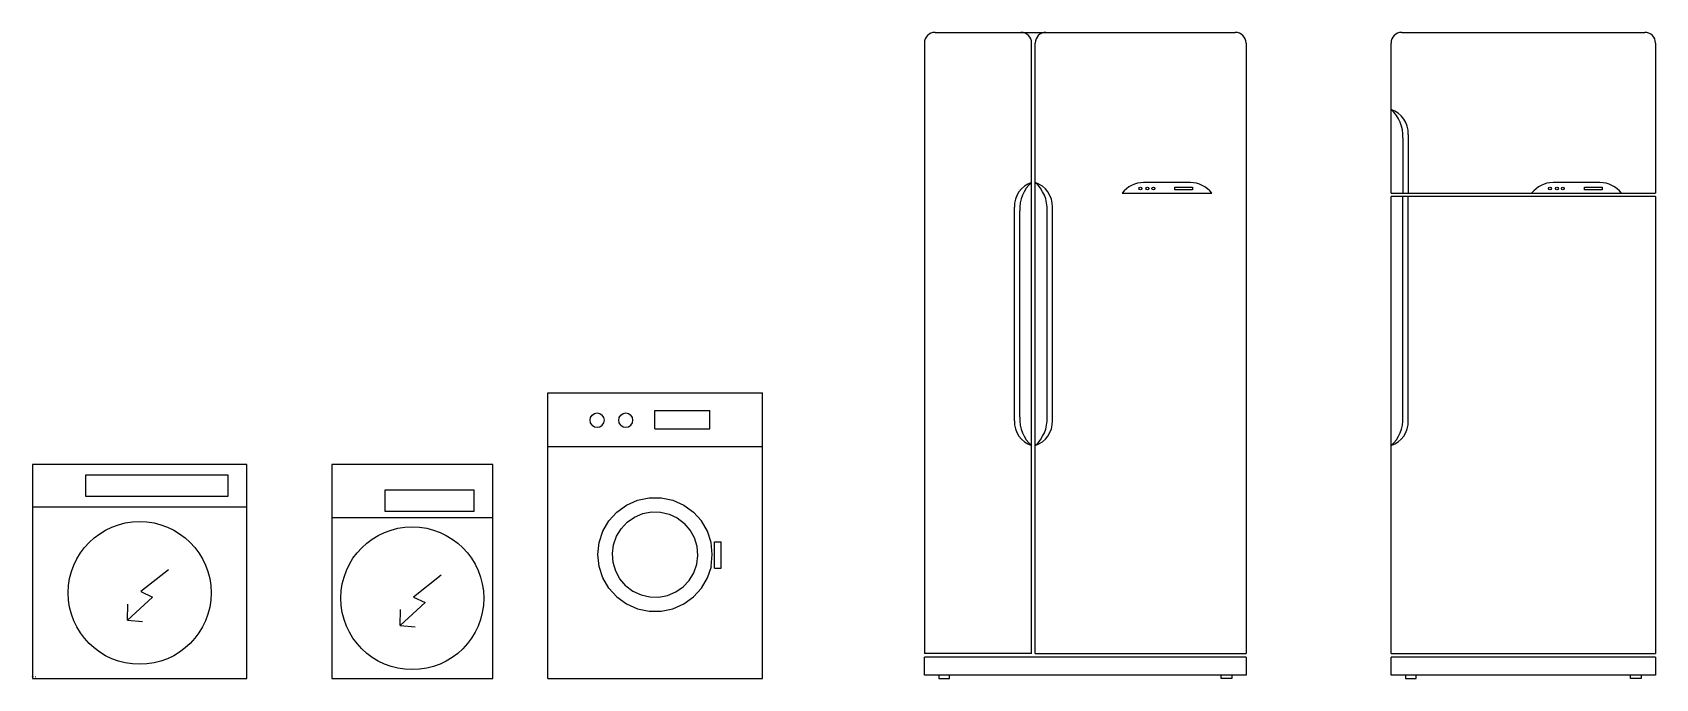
# Model space of a CAD drawing. Extents: x 0 to 454, y 0 to 181.
import ezdxf

# ---------------------------------------------------------------- set-up
doc = ezdxf.new("R2010")
doc.units = 0
doc.header["$MEASUREMENT"] = 0
doc.layers.add('1', color=7, linetype='CONTINUOUS')

msp = doc.modelspace()

# ---------------------------------------------------------------- linework, layer by layer
at = {"layer": '1', "color": 11, "linetype": 'CONTINUOUS'}
for p, q in [((249.59, 178), (249.59, 7)), ((252.59, 181), (336.59, 181)), ((279.59, 7), (279.59, 178)), ((280.59, 7), (280.59, 178)), ((339.59, 178), (339.59, 7)), ((380.18, 136), (380.18, 178)), ((383.18, 181), (451.18, 181)), ((454.18, 178), (454.18, 136)), ((383.51, 151.45), (383.51, 136)), ((324.04, 139), (310.92, 139)), ((438.63, 139), (425.51, 139)), ((304.9, 136), (330.06, 136)), ((380.18, 136), (454.18, 136)), ((454.18, 135), (380.18, 135)), ((380.18, 7), (380.18, 135)), ((383.51, 73.23), (383.51, 135)), ((454.18, 135), (454.18, 7)), ((276.27, 73.23), (276.27, 131.02)), ((283.92, 73.23), (283.92, 131.02)), ((279.59, 7), (249.59, 7)), ((339.59, 6), (249.59, 6)), ((249.59, 1), (249.59, 6)), ((280.59, 7), (339.59, 7)), ((339.59, 6), (339.59, 1)), ((380.18, 7), (454.18, 7)), ((454.18, 6), (380.18, 6)), ((380.18, 1), (380.18, 6)), ((454.18, 6), (454.18, 1)), ((339.59, 1), (249.59, 1)), ((253.59, 1), (253.59, 0)), ((253.59, 0), (256.59, 0)), ((256.59, 0), (256.59, 1)), ((332.59, 0), (332.59, 1)), ((335.59, 0), (332.59, 0)), ((335.59, 1), (335.59, 0)), ((454.18, 1), (380.18, 1)), ((384.18, 1), (384.18, 0)), ((384.18, 0), (387.18, 0)), ((387.18, 0), (387.18, 1)), ((447.18, 0), (447.18, 1)), ((450.18, 0), (447.18, 0)), ((450.18, 1), (450.18, 0))]:
    msp.add_line(p, q, dxfattribs=at)
at = {"layer": '1', "color": 14, "linetype": 'CONTINUOUS'}
for p, q in [((385, 152.44), (385, 136)), ((319.7, 136.87), (319.7, 137.69)), ((319.7, 137.69), (324.65, 137.69)), ((324.65, 136.87), (319.7, 136.87)), ((324.65, 137.69), (324.65, 136.87)), ((434.29, 136.87), (434.29, 137.69)), ((434.29, 137.69), (439.24, 137.69)), ((439.24, 136.87), (434.29, 136.87)), ((439.24, 137.69), (439.24, 136.87)), ((274.78, 72.24), (274.78, 132.01)), ((285.41, 72.24), (285.41, 132.01)), ((385, 72.24), (385, 135))]:
    msp.add_line(p, q, dxfattribs=at)
at = {"layer": '1', "color": 6, "linetype": 'CONTINUOUS'}
for p, q in [((144.24, 0), (144.24, 80)), ((144.24, 80), (204.24, 80)), ((204.24, 0), (204.24, 80)), ((156.04, 72.4), (156.19, 73.17)), ((156.19, 73.17), (156.62, 73.81)), ((156.62, 73.81), (157.27, 74.25)), ((157.27, 74.25), (158.04, 74.4)), ((158.04, 74.4), (158.8, 74.25)), ((158.8, 74.25), (159.45, 73.81)), ((159.89, 73.17), (159.45, 73.81)), ((160.04, 72.4), (159.89, 73.17)), ((164.04, 72.4), (164.19, 73.17)), ((164.19, 73.17), (164.62, 73.81)), ((164.62, 73.81), (165.27, 74.25)), ((165.27, 74.25), (166.04, 74.4)), ((166.04, 74.4), (166.8, 74.25)), ((166.8, 74.25), (167.45, 73.81)), ((167.89, 73.17), (167.45, 73.81)), ((168.04, 72.4), (167.89, 73.17)), ((174.14, 70), (174.14, 75.1)), ((174.14, 75.1), (189.54, 75.1)), ((189.54, 70), (189.54, 75.1)), ((156.19, 71.64), (156.04, 72.4)), ((156.62, 70.99), (156.19, 71.64)), ((156.62, 70.99), (157.27, 70.55)), ((157.27, 70.55), (158.04, 70.4)), ((158.04, 70.4), (158.8, 70.55)), ((158.8, 70.55), (159.45, 70.99)), ((159.45, 70.99), (159.89, 71.64)), ((159.89, 71.64), (160.04, 72.4)), ((164.19, 71.64), (164.04, 72.4)), ((164.62, 70.99), (164.19, 71.64)), ((164.62, 70.99), (165.27, 70.55)), ((165.27, 70.55), (166.04, 70.4)), ((166.04, 70.4), (166.8, 70.55)), ((166.8, 70.55), (167.45, 70.99)), ((167.45, 70.99), (167.89, 71.64)), ((167.89, 71.64), (168.04, 72.4)), ((174.14, 70), (189.54, 70)), ((144.24, 65), (204.24, 65)), ((60, 60), (0, 60)), ((0, 60), (0, 0)), ((60, 0), (60, 60)), ((128.78, 60), (83.78, 60)), ((83.78, 60), (83.78, 0)), ((128.78, 0), (128.78, 60)), ((54.8, 56.95), (14.8, 56.95)), ((14.8, 56.95), (14.8, 51.05)), ((54.8, 51.05), (54.8, 56.95)), ((14.8, 51.05), (54.8, 51.05)), ((123.58, 52.8), (98.58, 52.8)), ((98.58, 52.8), (98.58, 46.9)), ((123.58, 46.9), (123.58, 52.8)), ((166.24, 48.61), (169.3, 49.97)), ((169.3, 49.97), (172.57, 50.66)), ((172.57, 50.66), (175.92, 50.66)), ((175.92, 50.66), (179.19, 49.97)), ((179.19, 49.98), (182.24, 48.62)), ((60, 48), (0, 48)), ((98.58, 46.9), (123.58, 46.9)), ((161.3, 44.15), (163.54, 46.64)), ((163.54, 46.64), (166.24, 48.61)), ((168.47, 45.24), (170.78, 46.22)), ((170.78, 46.22), (173.24, 46.68)), ((173.24, 46.68), (175.74, 46.63)), ((175.74, 46.63), (178.18, 46.06)), ((178.18, 46.06), (180.45, 44.99)), ((182.24, 48.61), (184.95, 46.64)), ((187.19, 44.15), (184.95, 46.64)), ((128.78, 45), (83.78, 45)), ((158.59, 38.08), (159.63, 41.26)), ((159.63, 41.26), (161.3, 44.15)), ((163.41, 39.85), (164.7, 41.99)), ((164.7, 41.99), (166.42, 43.82)), ((166.42, 43.82), (168.47, 45.24)), ((180.45, 44.99), (182.44, 43.48)), ((184.08, 41.59), (182.44, 43.48)), ((185.28, 39.39), (184.08, 41.59)), ((188.86, 41.26), (187.19, 44.15)), ((189.9, 38.08), (188.86, 41.26)), ((158.24, 34.75), (158.59, 38.08)), ((162.27, 35), (162.58, 37.48)), ((162.58, 37.48), (163.41, 39.85)), ((186.01, 37), (185.28, 39.39)), ((186.22, 34.5), (186.01, 37)), ((190.24, 34.75), (189.9, 38.08)), ((190.84, 30.95), (190.84, 38.35)), ((190.84, 38.35), (192.74, 38.35)), ((192.74, 30.95), (192.74, 38.35)), ((158.59, 31.42), (158.24, 34.75)), ((162.48, 32.51), (162.27, 35)), ((163.2, 30.11), (162.48, 32.51)), ((185.08, 29.65), (185.9, 32.02)), ((185.9, 32.02), (186.22, 34.5)), ((189.9, 31.42), (190.24, 34.75)), ((38.1, 30.45), (30.3, 24.35)), ((114.38, 28.95), (106.58, 22.85)), ((159.63, 28.24), (158.59, 31.42)), ((161.3, 25.35), (159.63, 28.24)), ((164.41, 27.91), (163.2, 30.11)), ((166.05, 26.02), (164.41, 27.91)), ((182.07, 25.68), (183.78, 27.51)), ((183.78, 27.51), (185.08, 29.65)), ((187.19, 25.35), (188.86, 28.24)), ((188.94, 28.24), (189.97, 31.42)), ((190.84, 30.95), (192.74, 30.95)), ((33.6, 22.85), (26.6, 16.35)), ((30.3, 24.35), (33.6, 22.85)), ((106.58, 22.85), (109.88, 21.35)), ((163.54, 22.86), (161.3, 25.35)), ((163.54, 22.86), (166.24, 20.89)), ((166.05, 26.02), (168.04, 24.51)), ((168.04, 24.51), (170.31, 23.44)), ((170.31, 23.44), (172.74, 22.87)), ((172.74, 22.87), (175.25, 22.82)), ((175.25, 22.82), (177.71, 23.29)), ((177.71, 23.29), (180.02, 24.26)), ((180.02, 24.26), (182.07, 25.68)), ((182.24, 20.89), (184.95, 22.86)), ((184.95, 22.86), (187.19, 25.35)), ((26.6, 16.35), (26.7, 20.85)), ((109.88, 21.35), (102.88, 14.85)), ((102.88, 14.85), (102.98, 19.35)), ((166.24, 20.89), (169.3, 19.53)), ((169.3, 19.53), (172.57, 18.84)), ((172.57, 18.84), (175.92, 18.84)), ((175.92, 18.84), (179.19, 19.53)), ((179.19, 19.53), (182.24, 20.89)), ((26.6, 16.35), (30.8, 15.95)), ((102.88, 14.85), (107.08, 14.45)), ((0, 0), (60, 0)), ((83.78, 0), (128.78, 0)), ((144.24, 0), (204.24, 0))]:
    msp.add_line(p, q, dxfattribs=at)
at = {"layer": '1', "color": 11, "linetype": 'CONTINUOUS'}
for centre in [(310.03, 137.28), (311.99, 137.28), (313.66, 137.28), (424.63, 137.28), (426.58, 137.28), (428.25, 137.28)]:
    msp.add_circle(centre, 0.412, dxfattribs=at)
at = {"layer": '1', "color": 6, "linetype": 'CONTINUOUS'}
for centre in [(30, 24), (106.28, 22.5)]:
    msp.add_circle(centre, 20, dxfattribs=at)
at = {"layer": '1', "color": 11, "linetype": 'CONTINUOUS'}
for centre, radius, start, end in [((252.59, 178), 3, 90, 180), ((276.59, 178), 3, 0, 90), ((283.59, 178), 3, 90, 180), ((336.59, 178), 3, 0, 90), ((383.18, 178), 3, 90, 180), ((451.18, 178), 3, 0, 90), ((373.56, 151.99), 9.96, 356.9178, 48.3332), ((286.22, 131.56), 9.96, 131.6668, 183.0822), ((273.97, 131.56), 9.96, 356.9178, 48.3332), ((311.28, 130.73), 8.27, 92.5442, 140.4723), ((323.67, 130.73), 8.27, 39.5277, 87.4557), ((425.88, 130.73), 8.27, 92.5442, 140.4723), ((438.27, 130.73), 8.27, 39.5277, 87.4557), ((286.22, 72.69), 9.96, 176.9178, 228.3333), ((273.97, 72.69), 9.96, 311.6667, 3.0822), ((373.56, 72.69), 9.96, 311.6667, 3.0822)]:
    msp.add_arc(centre, radius, start, end, dxfattribs=at)
at = {"layer": '1', "color": 14, "linetype": 'CONTINUOUS'}
for centre, start, end in [((377.87, 152.68), 358.0664, 71.054), ((281.91, 132.25), 108.9461, 181.9336), ((278.27, 132.25), 358.0664, 71.054), ((281.91, 72), 178.0664, 251.0539), ((278.27, 72), 288.9461, 1.9336), ((377.87, 72), 288.9461, 1.9336)]:
    msp.add_arc(centre, 7.14, start, end, dxfattribs=at)
at = {"layer": '1', "color": 6, "linetype": 'CONTINUOUS'}
for centre, ratio in [((0.07, 0.54), 0.999999), ((0.9, 0.5), 0.999998)]:
    msp.add_ellipse(centre, major_axis=(0.03, 0), ratio=ratio, dxfattribs=at)

doc.saveas('drawing.dxf')
